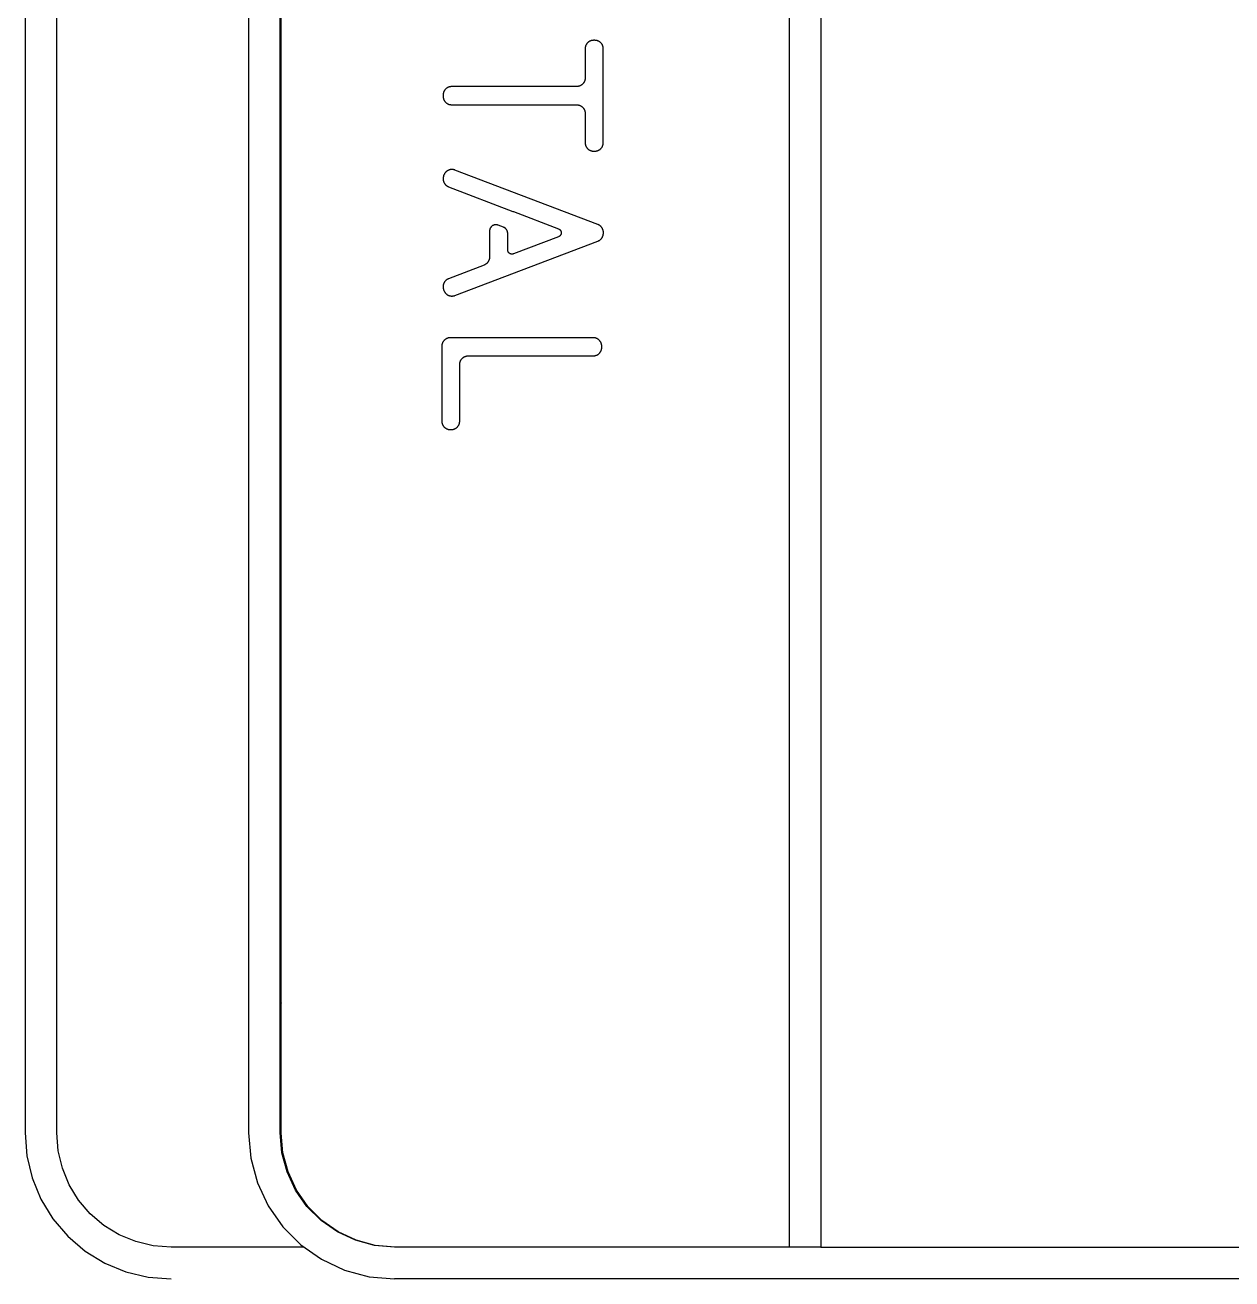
# Model space of a CAD drawing. Header units: millimetres. Extents: x 1422 to 6060, y -58 to 3182.
# Drawn here: x 3593.7 to 3783.8, y 655.3 to 852.8 of the extents above; entities that cross this region are included whole.
import ezdxf

# ---------------------------------------------------------------- set-up
doc = ezdxf.new("R2010")
doc.units = ezdxf.units.MM
doc.header["$MEASUREMENT"] = 0
doc.layers.add('Utwórz2D linie widoczne', color=7, linetype='Continuous', true_color=0x000000)

msp = doc.modelspace()

# ---------------------------------------------------------------- linework, layer by layer
at = {"layer": 'Utwórz2D linie widoczne'}
for p, q in [((3714.06, 1030.34), (3714.06, 660.34)), ((3719.06, 1030.34), (3719.06, 660.34)), ((3628.91, 1012.34), (3628.91, 678.34)), ((3633.91, 678.34), (3633.91, 1012.34)), ((3634.06, 678.34), (3634.06, 1012.34)), ((3593.71, 967.34), (3593.71, 723.34)), ((3598.71, 723.34), (3598.71, 967.34)), ((3681.95, 849.22), (3681.94, 849.18)), ((3681.94, 849.18), (3681.94, 849.13)), ((3681.96, 849.32), (3681.95, 849.27)), ((3681.95, 849.27), (3681.95, 849.22)), ((3681.97, 849.36), (3681.96, 849.32)), ((3681.98, 849.41), (3681.97, 849.36)), ((3681.99, 849.45), (3681.98, 849.41)), ((3682, 849.5), (3681.99, 849.45)), ((3682.02, 849.54), (3682, 849.5)), ((3682.04, 849.59), (3682.02, 849.54)), ((3682.06, 849.63), (3682.04, 849.59)), ((3682.07, 849.67), (3682.06, 849.63)), ((3682.1, 849.71), (3682.07, 849.67)), ((3682.12, 849.75), (3682.1, 849.71)), ((3682.14, 849.79), (3682.12, 849.75)), ((3682.17, 849.83), (3682.14, 849.79)), ((3682.2, 849.87), (3682.17, 849.83)), ((3682.22, 849.91), (3682.2, 849.87)), ((3682.25, 849.95), (3682.22, 849.91)), ((3682.28, 849.98), (3682.25, 849.95)), ((3682.32, 850.02), (3682.28, 849.98)), ((3682.35, 850.05), (3682.32, 850.02)), ((3682.38, 850.08), (3682.35, 850.05)), ((3682.42, 850.11), (3682.38, 850.08)), ((3682.45, 850.14), (3682.42, 850.11)), ((3682.49, 850.17), (3682.45, 850.14)), ((3682.53, 850.2), (3682.49, 850.17)), ((3682.57, 850.22), (3682.53, 850.2)), ((3682.61, 850.25), (3682.57, 850.22)), ((3682.65, 850.27), (3682.61, 850.25)), ((3682.69, 850.29), (3682.65, 850.27)), ((3682.74, 850.31), (3682.69, 850.29)), ((3682.78, 850.33), (3682.74, 850.31)), ((3682.82, 850.34), (3682.78, 850.33)), ((3682.87, 850.36), (3682.82, 850.34)), ((3682.91, 850.37), (3682.87, 850.36)), ((3682.96, 850.39), (3682.91, 850.37)), ((3683, 850.4), (3682.96, 850.39)), ((3683.05, 850.41), (3683, 850.4)), ((3683.09, 850.41), (3683.05, 850.41)), ((3683.14, 850.42), (3683.09, 850.41)), ((3683.19, 850.42), (3683.14, 850.42)), ((3683.23, 850.42), (3683.19, 850.42)), ((3683.28, 850.43), (3683.23, 850.42)), ((3683.46, 850.43), (3683.28, 850.43)), ((3683.51, 850.42), (3683.46, 850.43)), ((3683.55, 850.42), (3683.51, 850.42)), ((3683.6, 850.42), (3683.55, 850.42)), ((3683.65, 850.41), (3683.6, 850.42)), ((3683.69, 850.41), (3683.65, 850.41)), ((3683.74, 850.4), (3683.69, 850.41)), ((3683.78, 850.39), (3683.74, 850.4)), ((3683.83, 850.37), (3683.78, 850.39)), ((3683.87, 850.36), (3683.83, 850.37)), ((3683.92, 850.34), (3683.87, 850.36)), ((3683.96, 850.33), (3683.92, 850.34)), ((3684.01, 850.31), (3683.96, 850.33)), ((3684.05, 850.29), (3684.01, 850.31)), ((3684.09, 850.27), (3684.05, 850.29)), ((3684.13, 850.25), (3684.09, 850.27)), ((3684.17, 850.22), (3684.13, 850.25)), ((3684.21, 850.2), (3684.17, 850.22)), ((3684.25, 850.17), (3684.21, 850.2)), ((3684.29, 850.14), (3684.25, 850.17)), ((3684.32, 850.11), (3684.29, 850.14)), ((3684.36, 850.08), (3684.32, 850.11)), ((3684.39, 850.05), (3684.36, 850.08)), ((3684.43, 850.02), (3684.39, 850.05)), ((3684.46, 849.98), (3684.43, 850.02)), ((3684.49, 849.95), (3684.46, 849.98)), ((3684.52, 849.91), (3684.49, 849.95)), ((3684.55, 849.87), (3684.52, 849.91)), ((3684.57, 849.83), (3684.55, 849.87)), ((3684.6, 849.79), (3684.57, 849.83)), ((3684.62, 849.75), (3684.6, 849.79)), ((3684.65, 849.71), (3684.62, 849.75)), ((3684.67, 849.67), (3684.65, 849.71)), ((3684.69, 849.63), (3684.67, 849.67)), ((3684.7, 849.59), (3684.69, 849.63)), ((3684.72, 849.54), (3684.7, 849.59)), ((3684.74, 849.5), (3684.72, 849.54)), ((3684.75, 849.45), (3684.74, 849.5)), ((3684.76, 849.41), (3684.75, 849.45)), ((3684.77, 849.36), (3684.76, 849.41)), ((3684.78, 849.32), (3684.77, 849.36)), ((3684.79, 849.27), (3684.78, 849.32)), ((3684.79, 849.22), (3684.79, 849.27)), ((3684.8, 849.18), (3684.79, 849.22)), ((3684.8, 849.13), (3684.8, 849.18)), ((3681.94, 849.13), (3681.94, 849.08)), ((3681.94, 849.08), (3681.94, 844.48)), ((3684.8, 849.08), (3684.8, 849.13)), ((3684.8, 834.31), (3684.8, 849.08)), ((3681.14, 843.25), (3681.1, 843.24)), ((3681.19, 843.27), (3681.14, 843.25)), ((3681.23, 843.29), (3681.19, 843.27)), ((3681.27, 843.32), (3681.23, 843.29)), ((3681.31, 843.34), (3681.27, 843.32)), ((3681.35, 843.37), (3681.31, 843.34)), ((3681.39, 843.39), (3681.35, 843.37)), ((3681.42, 843.42), (3681.39, 843.39)), ((3681.46, 843.45), (3681.42, 843.42)), ((3681.49, 843.48), (3681.46, 843.45)), ((3681.53, 843.51), (3681.49, 843.48)), ((3681.56, 843.55), (3681.53, 843.51)), ((3681.59, 843.58), (3681.56, 843.55)), ((3681.62, 843.62), (3681.59, 843.58)), ((3681.65, 843.65), (3681.62, 843.62)), ((3681.68, 843.69), (3681.65, 843.65)), ((3681.71, 843.73), (3681.68, 843.69)), ((3681.74, 843.77), (3681.71, 843.73)), ((3681.76, 843.81), (3681.74, 843.77)), ((3681.78, 843.85), (3681.76, 843.81)), ((3681.8, 843.89), (3681.78, 843.85)), ((3681.82, 843.93), (3681.8, 843.89)), ((3681.84, 843.98), (3681.82, 843.93)), ((3681.86, 844.02), (3681.84, 843.98)), ((3681.87, 844.06), (3681.86, 844.02)), ((3681.89, 844.11), (3681.87, 844.06)), ((3681.9, 844.15), (3681.89, 844.11)), ((3681.91, 844.2), (3681.9, 844.15)), ((3681.92, 844.25), (3681.91, 844.2)), ((3681.93, 844.29), (3681.92, 844.25)), ((3681.94, 844.39), (3681.93, 844.34)), ((3681.93, 844.34), (3681.93, 844.29)), ((3681.94, 844.48), (3681.94, 844.43)), ((3681.94, 844.43), (3681.94, 844.39)), ((3659.57, 841.89), (3659.56, 841.84)), ((3659.56, 841.84), (3659.56, 841.8)), ((3659.56, 841.8), (3659.56, 841.62)), ((3659.56, 841.62), (3659.56, 841.57)), ((3659.56, 841.57), (3659.57, 841.52)), ((3659.58, 841.98), (3659.57, 841.94)), ((3659.57, 841.94), (3659.57, 841.89)), ((3659.57, 841.52), (3659.57, 841.48)), ((3659.57, 841.48), (3659.58, 841.43)), ((3659.59, 842.07), (3659.58, 842.03)), ((3659.58, 842.03), (3659.58, 841.98)), ((3659.58, 841.43), (3659.58, 841.38)), ((3659.58, 841.38), (3659.59, 841.34)), ((3659.6, 842.12), (3659.59, 842.07)), ((3659.59, 841.34), (3659.6, 841.29)), ((3659.61, 842.17), (3659.6, 842.12)), ((3659.6, 841.29), (3659.61, 841.25)), ((3659.63, 842.21), (3659.61, 842.17)), ((3659.64, 842.25), (3659.63, 842.21)), ((3659.66, 842.3), (3659.64, 842.25)), ((3659.68, 842.34), (3659.66, 842.3)), ((3659.7, 842.38), (3659.68, 842.34)), ((3659.72, 842.43), (3659.7, 842.38)), ((3659.74, 842.47), (3659.72, 842.43)), ((3659.77, 842.51), (3659.74, 842.47)), ((3659.79, 842.55), (3659.77, 842.51)), ((3659.82, 842.58), (3659.79, 842.55)), ((3659.85, 842.62), (3659.82, 842.58)), ((3659.88, 842.66), (3659.85, 842.62)), ((3659.91, 842.69), (3659.88, 842.66)), ((3659.94, 842.73), (3659.91, 842.69)), ((3659.97, 842.76), (3659.94, 842.73)), ((3660.01, 842.79), (3659.97, 842.76)), ((3660.04, 842.82), (3660.01, 842.79)), ((3660.08, 842.85), (3660.04, 842.82)), ((3660.12, 842.88), (3660.08, 842.85)), ((3660.15, 842.91), (3660.12, 842.88)), ((3660.19, 842.93), (3660.15, 842.91)), ((3660.23, 842.96), (3660.19, 842.93)), ((3660.27, 842.98), (3660.23, 842.96)), ((3660.32, 843), (3660.27, 842.98)), ((3660.36, 843.02), (3660.32, 843)), ((3660.4, 843.04), (3660.36, 843.02)), ((3660.45, 843.06), (3660.4, 843.04)), ((3660.49, 843.07), (3660.45, 843.06)), ((3660.53, 843.09), (3660.49, 843.07)), ((3660.58, 843.1), (3660.53, 843.09)), ((3660.63, 843.11), (3660.58, 843.1)), ((3660.67, 843.12), (3660.63, 843.11)), ((3660.72, 843.12), (3660.67, 843.12)), ((3660.76, 843.13), (3660.72, 843.12)), ((3660.81, 843.13), (3660.76, 843.13)), ((3660.86, 843.14), (3660.81, 843.13)), ((3660.9, 843.14), (3660.86, 843.14)), ((3680.6, 843.14), (3660.9, 843.14)), ((3680.64, 843.14), (3680.6, 843.14)), ((3680.69, 843.14), (3680.64, 843.14)), ((3680.74, 843.14), (3680.69, 843.14)), ((3680.78, 843.15), (3680.74, 843.14)), ((3680.83, 843.16), (3680.78, 843.15)), ((3680.88, 843.17), (3680.83, 843.16)), ((3680.92, 843.18), (3680.88, 843.17)), ((3680.97, 843.19), (3680.92, 843.18)), ((3681.01, 843.2), (3680.97, 843.19)), ((3681.06, 843.22), (3681.01, 843.2)), ((3681.1, 843.24), (3681.06, 843.22)), ((3659.61, 841.25), (3659.63, 841.2)), ((3659.63, 841.2), (3659.64, 841.16)), ((3659.64, 841.16), (3659.66, 841.11)), ((3659.66, 841.11), (3659.68, 841.07)), ((3659.68, 841.07), (3659.7, 841.03)), ((3659.7, 841.03), (3659.72, 840.99)), ((3659.72, 840.99), (3659.74, 840.95)), ((3659.74, 840.95), (3659.77, 840.91)), ((3659.77, 840.91), (3659.79, 840.87)), ((3659.79, 840.87), (3659.82, 840.83)), ((3659.82, 840.83), (3659.85, 840.79)), ((3659.85, 840.79), (3659.88, 840.75)), ((3659.88, 840.75), (3659.91, 840.72)), ((3659.91, 840.72), (3659.94, 840.68)), ((3659.94, 840.68), (3659.97, 840.65)), ((3659.97, 840.65), (3660.01, 840.62)), ((3660.01, 840.62), (3660.04, 840.59)), ((3660.04, 840.59), (3660.08, 840.56)), ((3660.08, 840.56), (3660.12, 840.53)), ((3660.12, 840.53), (3660.15, 840.5)), ((3660.15, 840.5), (3660.19, 840.48)), ((3660.19, 840.48), (3660.23, 840.45)), ((3660.23, 840.45), (3660.27, 840.43)), ((3660.27, 840.43), (3660.32, 840.41)), ((3660.32, 840.41), (3660.36, 840.39)), ((3660.36, 840.39), (3660.4, 840.37)), ((3660.4, 840.37), (3660.45, 840.36)), ((3660.45, 840.36), (3660.49, 840.34)), ((3660.49, 840.34), (3660.53, 840.33)), ((3660.53, 840.33), (3660.58, 840.31)), ((3660.58, 840.31), (3660.63, 840.3)), ((3660.63, 840.3), (3660.67, 840.29)), ((3660.67, 840.29), (3660.72, 840.29)), ((3660.72, 840.29), (3660.76, 840.28)), ((3660.76, 840.28), (3660.81, 840.28)), ((3660.81, 840.28), (3660.86, 840.27)), ((3660.86, 840.27), (3660.9, 840.27)), ((3660.9, 840.27), (3680.6, 840.27)), ((3680.6, 840.27), (3680.64, 840.27)), ((3680.64, 840.27), (3680.69, 840.27)), ((3680.69, 840.27), (3680.74, 840.27)), ((3680.74, 840.27), (3680.78, 840.26)), ((3680.78, 840.26), (3680.83, 840.25)), ((3680.83, 840.25), (3680.88, 840.24)), ((3680.88, 840.24), (3680.92, 840.23)), ((3680.92, 840.23), (3680.97, 840.22)), ((3680.97, 840.22), (3681.01, 840.21)), ((3681.01, 840.21), (3681.06, 840.19)), ((3681.06, 840.19), (3681.1, 840.18)), ((3681.1, 840.18), (3681.14, 840.16)), ((3681.14, 840.16), (3681.19, 840.14)), ((3681.19, 840.14), (3681.23, 840.12)), ((3681.23, 840.12), (3681.27, 840.09)), ((3681.27, 840.09), (3681.31, 840.07)), ((3681.31, 840.07), (3681.35, 840.04)), ((3681.35, 840.04), (3681.39, 840.02)), ((3681.39, 840.02), (3681.42, 839.99)), ((3681.42, 839.99), (3681.46, 839.96)), ((3681.46, 839.96), (3681.49, 839.93)), ((3681.49, 839.93), (3681.53, 839.9)), ((3681.53, 839.9), (3681.56, 839.86)), ((3681.56, 839.86), (3681.59, 839.83)), ((3681.59, 839.83), (3681.62, 839.79)), ((3681.62, 839.79), (3681.65, 839.76)), ((3681.65, 839.76), (3681.68, 839.72)), ((3681.68, 839.72), (3681.71, 839.68)), ((3681.71, 839.68), (3681.74, 839.64)), ((3681.74, 839.64), (3681.76, 839.6)), ((3681.76, 839.6), (3681.78, 839.56)), ((3681.78, 839.56), (3681.8, 839.52)), ((3681.8, 839.52), (3681.82, 839.48)), ((3681.82, 839.48), (3681.84, 839.43)), ((3681.84, 839.43), (3681.86, 839.39)), ((3681.86, 839.39), (3681.87, 839.35)), ((3681.87, 839.35), (3681.89, 839.3)), ((3681.89, 839.3), (3681.9, 839.26)), ((3681.9, 839.26), (3681.91, 839.21)), ((3681.91, 839.21), (3681.92, 839.16)), ((3681.92, 839.16), (3681.93, 839.12)), ((3681.93, 839.12), (3681.93, 839.07)), ((3681.93, 839.07), (3681.94, 839.03)), ((3681.94, 839.03), (3681.94, 838.98)), ((3681.94, 838.98), (3681.94, 838.93)), ((3681.94, 838.93), (3681.94, 834.31)), ((3681.94, 834.31), (3681.94, 834.27)), ((3681.94, 834.27), (3681.94, 834.22)), ((3681.94, 834.22), (3681.95, 834.17)), ((3681.95, 834.17), (3681.95, 834.13)), ((3681.95, 834.13), (3681.96, 834.08)), ((3681.96, 834.08), (3681.97, 834.03)), ((3681.97, 834.03), (3681.98, 833.99)), ((3681.98, 833.99), (3681.99, 833.94)), ((3681.99, 833.94), (3682, 833.9)), ((3682, 833.9), (3682.02, 833.85)), ((3682.02, 833.85), (3682.04, 833.81)), ((3682.04, 833.81), (3682.06, 833.77)), ((3682.06, 833.77), (3682.07, 833.72)), ((3682.07, 833.72), (3682.1, 833.68)), ((3682.1, 833.68), (3682.12, 833.64)), ((3682.12, 833.64), (3682.14, 833.6)), ((3682.14, 833.6), (3682.17, 833.56)), ((3682.17, 833.56), (3682.2, 833.52)), ((3682.2, 833.52), (3682.22, 833.49)), ((3682.22, 833.49), (3682.25, 833.45)), ((3682.25, 833.45), (3682.28, 833.41)), ((3682.28, 833.41), (3682.32, 833.38)), ((3682.32, 833.38), (3682.35, 833.35)), ((3684.39, 833.35), (3684.43, 833.38)), ((3684.43, 833.38), (3684.46, 833.41)), ((3684.46, 833.41), (3684.49, 833.45)), ((3684.49, 833.45), (3684.52, 833.49)), ((3684.52, 833.49), (3684.55, 833.52)), ((3684.55, 833.52), (3684.57, 833.56)), ((3684.57, 833.56), (3684.6, 833.6)), ((3684.6, 833.6), (3684.62, 833.64)), ((3684.62, 833.64), (3684.65, 833.68)), ((3684.65, 833.68), (3684.67, 833.72)), ((3684.67, 833.72), (3684.69, 833.77)), ((3684.69, 833.77), (3684.7, 833.81)), ((3684.7, 833.81), (3684.72, 833.85)), ((3684.72, 833.85), (3684.74, 833.9)), ((3684.74, 833.9), (3684.75, 833.94)), ((3684.75, 833.94), (3684.76, 833.99)), ((3684.76, 833.99), (3684.77, 834.03)), ((3684.77, 834.03), (3684.78, 834.08)), ((3684.78, 834.08), (3684.79, 834.13)), ((3684.79, 834.17), (3684.8, 834.22)), ((3684.79, 834.13), (3684.79, 834.17)), ((3684.8, 834.27), (3684.8, 834.31)), ((3684.8, 834.22), (3684.8, 834.27)), ((3682.35, 833.35), (3682.38, 833.31)), ((3682.38, 833.31), (3682.42, 833.28)), ((3682.42, 833.28), (3682.45, 833.25)), ((3682.45, 833.25), (3682.49, 833.23)), ((3682.49, 833.23), (3682.53, 833.2)), ((3682.53, 833.2), (3682.57, 833.17)), ((3682.57, 833.17), (3682.61, 833.15)), ((3682.61, 833.15), (3682.65, 833.13)), ((3682.65, 833.13), (3682.69, 833.11)), ((3682.69, 833.11), (3682.74, 833.09)), ((3682.74, 833.09), (3682.78, 833.07)), ((3682.78, 833.07), (3682.82, 833.05)), ((3682.82, 833.05), (3682.87, 833.04)), ((3682.87, 833.04), (3682.91, 833.02)), ((3682.91, 833.02), (3682.96, 833.01)), ((3682.96, 833.01), (3683, 833)), ((3683, 833), (3683.05, 832.99)), ((3683.05, 832.99), (3683.09, 832.98)), ((3683.09, 832.98), (3683.14, 832.98)), ((3683.14, 832.98), (3683.19, 832.97)), ((3683.19, 832.97), (3683.23, 832.97)), ((3683.23, 832.97), (3683.28, 832.97)), ((3683.28, 832.97), (3683.46, 832.97)), ((3683.46, 832.97), (3683.51, 832.97)), ((3683.51, 832.97), (3683.55, 832.97)), ((3683.55, 832.97), (3683.6, 832.98)), ((3683.6, 832.98), (3683.65, 832.98)), ((3683.65, 832.98), (3683.69, 832.99)), ((3683.69, 832.99), (3683.74, 833)), ((3683.74, 833), (3683.78, 833.01)), ((3683.78, 833.01), (3683.83, 833.02)), ((3683.83, 833.02), (3683.87, 833.04)), ((3683.87, 833.04), (3683.92, 833.05)), ((3683.92, 833.05), (3683.96, 833.07)), ((3683.96, 833.07), (3684.01, 833.09)), ((3684.01, 833.09), (3684.05, 833.11)), ((3684.05, 833.11), (3684.09, 833.13)), ((3684.09, 833.13), (3684.13, 833.15)), ((3684.13, 833.15), (3684.17, 833.17)), ((3684.17, 833.17), (3684.21, 833.2)), ((3684.21, 833.2), (3684.25, 833.23)), ((3684.25, 833.23), (3684.29, 833.25)), ((3684.29, 833.25), (3684.32, 833.28)), ((3684.32, 833.28), (3684.36, 833.31)), ((3684.36, 833.31), (3684.39, 833.35)), ((3659.81, 829.44), (3659.78, 829.4)), ((3659.83, 829.48), (3659.81, 829.44)), ((3659.86, 829.52), (3659.83, 829.48)), ((3659.88, 829.55), (3659.86, 829.52)), ((3659.91, 829.59), (3659.88, 829.55)), ((3659.94, 829.63), (3659.91, 829.59)), ((3659.97, 829.66), (3659.94, 829.63)), ((3660.01, 829.69), (3659.97, 829.66)), ((3660.04, 829.72), (3660.01, 829.69)), ((3660.08, 829.76), (3660.04, 829.72)), ((3660.11, 829.79), (3660.08, 829.76)), ((3660.15, 829.81), (3660.11, 829.79)), ((3660.19, 829.84), (3660.15, 829.81)), ((3660.22, 829.87), (3660.19, 829.84)), ((3660.26, 829.89), (3660.22, 829.87)), ((3660.3, 829.91), (3660.26, 829.89)), ((3660.35, 829.94), (3660.3, 829.91)), ((3660.39, 829.96), (3660.35, 829.94)), ((3660.43, 829.98), (3660.39, 829.96)), ((3660.47, 829.99), (3660.43, 829.98)), ((3660.52, 830.01), (3660.47, 829.99)), ((3660.56, 830.02), (3660.52, 830.01)), ((3660.61, 830.04), (3660.56, 830.02)), ((3660.65, 830.05), (3660.61, 830.04)), ((3660.7, 830.06), (3660.65, 830.05)), ((3660.74, 830.06), (3660.7, 830.06)), ((3660.79, 830.07), (3660.74, 830.06)), ((3660.83, 830.08), (3660.79, 830.07)), ((3660.88, 830.08), (3660.83, 830.08)), ((3660.93, 830.08), (3660.88, 830.08)), ((3660.97, 830.08), (3660.93, 830.08)), ((3661.02, 830.08), (3660.97, 830.08)), ((3661.07, 830.08), (3661.02, 830.08)), ((3661.11, 830.07), (3661.07, 830.08)), ((3661.16, 830.06), (3661.11, 830.07)), ((3661.21, 830.06), (3661.16, 830.06)), ((3661.25, 830.05), (3661.21, 830.06)), ((3661.3, 830.04), (3661.25, 830.05)), ((3661.34, 830.02), (3661.3, 830.04)), ((3661.39, 830.01), (3661.34, 830.02)), ((3661.43, 829.99), (3661.39, 830.01)), ((3683.95, 821.42), (3661.43, 829.99)), ((3659.57, 828.75), (3659.56, 828.7)), ((3659.56, 828.7), (3659.56, 828.65)), ((3659.56, 828.65), (3659.56, 828.61)), ((3659.56, 828.61), (3659.56, 828.56)), ((3659.56, 828.56), (3659.56, 828.52)), ((3659.56, 828.52), (3659.57, 828.47)), ((3659.58, 828.84), (3659.57, 828.79)), ((3659.57, 828.79), (3659.57, 828.75)), ((3659.57, 828.47), (3659.57, 828.43)), ((3659.57, 828.43), (3659.58, 828.38)), ((3659.59, 828.88), (3659.58, 828.84)), ((3659.58, 828.38), (3659.59, 828.33)), ((3659.6, 828.93), (3659.59, 828.88)), ((3659.59, 828.33), (3659.6, 828.29)), ((3659.61, 828.97), (3659.6, 828.93)), ((3659.6, 828.29), (3659.61, 828.25)), ((3659.62, 829.02), (3659.61, 828.97)), ((3659.61, 828.25), (3659.62, 828.2)), ((3659.64, 829.06), (3659.62, 829.02)), ((3659.62, 828.2), (3659.64, 828.16)), ((3659.65, 829.1), (3659.64, 829.06)), ((3659.64, 828.16), (3659.66, 828.11)), ((3659.7, 829.23), (3659.65, 829.1)), ((3659.66, 828.11), (3659.67, 828.07)), ((3659.67, 828.07), (3659.69, 828.03)), ((3659.69, 828.03), (3659.71, 827.99)), ((3659.72, 829.27), (3659.7, 829.23)), ((3659.71, 827.99), (3659.74, 827.95)), ((3659.74, 829.32), (3659.72, 829.27)), ((3659.76, 829.36), (3659.74, 829.32)), ((3659.74, 827.95), (3659.76, 827.91)), ((3659.78, 829.4), (3659.76, 829.36)), ((3659.76, 827.91), (3659.78, 827.87)), ((3659.78, 827.87), (3659.81, 827.83)), ((3659.81, 827.83), (3659.84, 827.8)), ((3659.84, 827.8), (3659.87, 827.76)), ((3659.87, 827.76), (3659.9, 827.72)), ((3659.9, 827.72), (3659.93, 827.69)), ((3659.93, 827.69), (3659.96, 827.66)), ((3659.96, 827.66), (3659.99, 827.63)), ((3659.99, 827.63), (3660.03, 827.6)), ((3660.03, 827.6), (3660.06, 827.57)), ((3660.06, 827.57), (3660.1, 827.54)), ((3660.1, 827.54), (3660.14, 827.51)), ((3660.14, 827.51), (3660.17, 827.49)), ((3660.17, 827.49), (3660.21, 827.46)), ((3660.21, 827.46), (3660.25, 827.44)), ((3660.25, 827.44), (3660.29, 827.42)), ((3660.29, 827.42), (3660.33, 827.4)), ((3660.33, 827.4), (3660.38, 827.38)), ((3660.38, 827.38), (3660.42, 827.36)), ((3660.42, 827.36), (3670.57, 823.46)), ((3670.57, 823.46), (3670.59, 823.46)), ((3670.59, 823.46), (3670.61, 823.45)), ((3670.61, 823.45), (3670.63, 823.44)), ((3670.63, 823.44), (3670.65, 823.44)), ((3670.65, 823.44), (3677.74, 820.74)), ((3666.89, 820.51), (3666.88, 820.48)), ((3666.88, 820.48), (3666.88, 820.44)), ((3666.88, 820.44), (3666.88, 820.41)), ((3666.88, 820.41), (3666.88, 820.37)), ((3666.88, 820.37), (3666.88, 816.28)), ((3666.9, 820.58), (3666.89, 820.55)), ((3666.89, 820.55), (3666.89, 820.51)), ((3666.91, 820.61), (3666.9, 820.58)), ((3666.92, 820.68), (3666.91, 820.65)), ((3666.91, 820.65), (3666.91, 820.61)), ((3666.94, 820.71), (3666.92, 820.68)), ((3666.95, 820.75), (3666.94, 820.71)), ((3666.96, 820.78), (3666.95, 820.75)), ((3666.98, 820.81), (3666.96, 820.78)), ((3666.99, 820.84), (3666.98, 820.81)), ((3667.01, 820.87), (3666.99, 820.84)), ((3667.03, 820.9), (3667.01, 820.87)), ((3667.04, 820.93), (3667.03, 820.9)), ((3667.06, 820.96), (3667.04, 820.93)), ((3667.08, 820.99), (3667.06, 820.96)), ((3667.11, 821.01), (3667.08, 820.99)), ((3667.13, 821.04), (3667.11, 821.01)), ((3667.15, 821.06), (3667.13, 821.04)), ((3667.18, 821.09), (3667.15, 821.06)), ((3667.2, 821.11), (3667.18, 821.09)), ((3667.23, 821.14), (3667.2, 821.11)), ((3667.25, 821.16), (3667.23, 821.14)), ((3667.28, 821.18), (3667.25, 821.16)), ((3667.31, 821.2), (3667.28, 821.18)), ((3667.34, 821.22), (3667.31, 821.2)), ((3667.37, 821.24), (3667.34, 821.22)), ((3667.4, 821.25), (3667.37, 821.24)), ((3667.43, 821.27), (3667.4, 821.25)), ((3667.46, 821.28), (3667.43, 821.27)), ((3667.49, 821.3), (3667.46, 821.28)), ((3667.52, 821.31), (3667.49, 821.3)), ((3667.56, 821.32), (3667.52, 821.31)), ((3667.59, 821.33), (3667.56, 821.32)), ((3667.62, 821.34), (3667.59, 821.33)), ((3667.66, 821.35), (3667.62, 821.34)), ((3667.69, 821.36), (3667.66, 821.35)), ((3667.72, 821.36), (3667.69, 821.36)), ((3667.76, 821.37), (3667.72, 821.36)), ((3667.79, 821.37), (3667.76, 821.37)), ((3667.83, 821.37), (3667.79, 821.37)), ((3667.86, 821.37), (3667.83, 821.37)), ((3667.9, 821.37), (3667.86, 821.37)), ((3667.93, 821.37), (3667.9, 821.37)), ((3667.97, 821.37), (3667.93, 821.37)), ((3668, 821.37), (3667.97, 821.37)), ((3668.03, 821.36), (3668, 821.37)), ((3668.07, 821.36), (3668.03, 821.36)), ((3668.1, 821.35), (3668.07, 821.36)), ((3668.14, 821.34), (3668.1, 821.35)), ((3668.17, 821.33), (3668.14, 821.34)), ((3668.2, 821.32), (3668.17, 821.33)), ((3668.23, 821.31), (3668.2, 821.32)), ((3669.1, 820.98), (3668.23, 821.31)), ((3669.13, 820.96), (3669.1, 820.98)), ((3669.16, 820.95), (3669.13, 820.96)), ((3669.19, 820.93), (3669.16, 820.95)), ((3669.22, 820.92), (3669.19, 820.93)), ((3669.25, 820.9), (3669.22, 820.92)), ((3669.28, 820.88), (3669.25, 820.9)), ((3669.31, 820.86), (3669.28, 820.88)), ((3669.34, 820.84), (3669.31, 820.86)), ((3669.37, 820.82), (3669.34, 820.84)), ((3669.39, 820.8), (3669.37, 820.82)), ((3669.42, 820.78), (3669.39, 820.8)), ((3669.44, 820.75), (3669.42, 820.78)), ((3669.47, 820.73), (3669.44, 820.75)), ((3669.49, 820.7), (3669.47, 820.73)), ((3669.51, 820.68), (3669.49, 820.7)), ((3669.53, 820.65), (3669.51, 820.68)), ((3669.55, 820.62), (3669.53, 820.65)), ((3669.57, 820.59), (3669.55, 820.62)), ((3669.59, 820.57), (3669.57, 820.59)), ((3669.61, 820.54), (3669.59, 820.57)), ((3669.63, 820.51), (3669.61, 820.54)), ((3669.64, 820.48), (3669.63, 820.51)), ((3669.66, 820.44), (3669.64, 820.48)), ((3669.67, 820.41), (3669.66, 820.44)), ((3669.68, 820.38), (3669.67, 820.41)), ((3669.69, 820.35), (3669.68, 820.38)), ((3669.7, 820.31), (3669.69, 820.35)), ((3669.71, 820.28), (3669.7, 820.31)), ((3669.72, 820.25), (3669.71, 820.28)), ((3669.72, 820.21), (3669.72, 820.25)), ((3669.73, 820.18), (3669.72, 820.21)), ((3669.73, 820.15), (3669.73, 820.18)), ((3669.74, 820.11), (3669.73, 820.15)), ((3669.74, 820.08), (3669.74, 820.11)), ((3669.74, 820.04), (3669.74, 820.08)), ((3669.74, 817.42), (3669.74, 820.04)), ((3677.74, 820.74), (3677.76, 820.73)), ((3677.76, 820.73), (3677.78, 820.72)), ((3677.78, 820.72), (3677.8, 820.71)), ((3677.8, 820.71), (3677.82, 820.7)), ((3677.82, 820.7), (3677.84, 820.69)), ((3677.84, 820.69), (3677.86, 820.67)), ((3677.86, 820.67), (3677.88, 820.66)), ((3677.88, 819.56), (3677.86, 819.54)), ((3677.88, 820.66), (3677.9, 820.65)), ((3677.9, 819.57), (3677.88, 819.56)), ((3677.9, 820.65), (3677.92, 820.63)), ((3677.92, 819.58), (3677.9, 819.57)), ((3677.92, 820.63), (3677.93, 820.62)), ((3677.93, 819.6), (3677.92, 819.58)), ((3677.93, 820.62), (3677.95, 820.6)), ((3677.95, 819.61), (3677.93, 819.6)), ((3677.95, 820.6), (3677.97, 820.59)), ((3677.97, 819.63), (3677.95, 819.61)), ((3677.97, 820.59), (3677.98, 820.57)), ((3677.98, 819.65), (3677.97, 819.63)), ((3677.98, 820.57), (3678, 820.55)), ((3678, 819.66), (3677.98, 819.65)), ((3678, 820.55), (3678.02, 820.54)), ((3678.01, 819.68), (3678, 819.66)), ((3678.03, 819.7), (3678.01, 819.68)), ((3678.02, 820.54), (3678.03, 820.52)), ((3678.03, 820.52), (3678.04, 820.5)), ((3678.04, 819.72), (3678.03, 819.7)), ((3678.04, 820.5), (3678.06, 820.48)), ((3678.06, 819.74), (3678.04, 819.72)), ((3678.06, 820.48), (3678.07, 820.46)), ((3678.07, 819.76), (3678.06, 819.74)), ((3678.07, 820.46), (3678.08, 820.44)), ((3678.08, 819.78), (3678.07, 819.76)), ((3678.08, 820.44), (3678.09, 820.42)), ((3678.09, 819.8), (3678.08, 819.78)), ((3678.09, 820.42), (3678.1, 820.4)), ((3678.1, 819.82), (3678.09, 819.8)), ((3678.1, 820.4), (3678.11, 820.38)), ((3678.11, 819.84), (3678.1, 819.82)), ((3678.11, 820.38), (3678.12, 820.36)), ((3678.12, 819.86), (3678.11, 819.84)), ((3678.12, 820.36), (3678.13, 820.34)), ((3678.13, 819.88), (3678.12, 819.86)), ((3678.13, 820.34), (3678.14, 820.31)), ((3678.14, 819.9), (3678.13, 819.88)), ((3678.14, 820.31), (3678.14, 820.29)), ((3678.14, 820.29), (3678.15, 820.27)), ((3678.15, 819.95), (3678.14, 819.93)), ((3678.14, 819.93), (3678.14, 819.9)), ((3678.15, 820.27), (3678.15, 820.25)), ((3678.15, 820.25), (3678.16, 820.22)), ((3678.16, 819.99), (3678.15, 819.97)), ((3678.15, 819.97), (3678.15, 819.95)), ((3678.16, 820.22), (3678.16, 820.2)), ((3678.16, 820.2), (3678.16, 820.18)), ((3678.16, 820.18), (3678.17, 820.15)), ((3678.17, 820.06), (3678.16, 820.04)), ((3678.16, 820.04), (3678.16, 820.02)), ((3678.16, 820.02), (3678.16, 819.99)), ((3678.17, 820.15), (3678.17, 820.13)), ((3678.17, 820.13), (3678.17, 820.11)), ((3678.17, 820.11), (3678.17, 820.09)), ((3678.17, 820.09), (3678.17, 820.06)), ((3683.99, 821.4), (3683.95, 821.42)), ((3684.03, 821.38), (3683.99, 821.4)), ((3684.08, 821.36), (3684.03, 821.38)), ((3684.12, 821.34), (3684.08, 821.36)), ((3684.16, 821.32), (3684.12, 821.34)), ((3684.2, 821.29), (3684.16, 821.32)), ((3684.23, 821.27), (3684.2, 821.29)), ((3684.27, 821.24), (3684.23, 821.27)), ((3684.31, 821.21), (3684.27, 821.24)), ((3684.34, 821.18), (3684.31, 821.21)), ((3684.38, 821.15), (3684.34, 821.18)), ((3684.41, 821.12), (3684.38, 821.15)), ((3684.44, 821.09), (3684.41, 821.12)), ((3684.48, 821.05), (3684.44, 821.09)), ((3684.51, 821.02), (3684.48, 821.05)), ((3684.53, 820.98), (3684.51, 821.02)), ((3684.56, 820.94), (3684.53, 820.98)), ((3684.59, 820.91), (3684.56, 820.94)), ((3684.61, 820.87), (3684.59, 820.91)), ((3684.64, 820.83), (3684.61, 820.87)), ((3684.66, 820.79), (3684.64, 820.83)), ((3684.68, 820.74), (3684.66, 820.79)), ((3684.7, 820.7), (3684.68, 820.74)), ((3684.72, 820.66), (3684.7, 820.7)), ((3684.7, 819.51), (3684.72, 819.55)), ((3684.73, 820.62), (3684.72, 820.66)), ((3684.72, 819.55), (3684.73, 819.6)), ((3684.75, 820.57), (3684.73, 820.62)), ((3684.73, 819.6), (3684.75, 819.64)), ((3684.76, 820.53), (3684.75, 820.57)), ((3684.75, 819.64), (3684.76, 819.69)), ((3684.77, 820.48), (3684.76, 820.53)), ((3684.76, 819.69), (3684.77, 819.73)), ((3684.78, 820.44), (3684.77, 820.48)), ((3684.77, 819.73), (3684.78, 819.78)), ((3684.79, 820.39), (3684.78, 820.44)), ((3684.78, 819.78), (3684.79, 819.82)), ((3684.8, 820.35), (3684.79, 820.39)), ((3684.79, 819.82), (3684.8, 819.87)), ((3684.81, 820.3), (3684.8, 820.35)), ((3684.8, 819.87), (3684.81, 819.91)), ((3684.81, 820.26), (3684.81, 820.3)), ((3684.81, 820.21), (3684.81, 820.26)), ((3684.81, 820.16), (3684.81, 820.21)), ((3684.81, 820.05), (3684.81, 820.16)), ((3684.81, 820), (3684.81, 820.05)), ((3684.81, 819.96), (3684.81, 820)), ((3684.81, 819.91), (3684.81, 819.96)), ((3661.43, 810.23), (3683.95, 818.8)), ((3677.74, 819.48), (3670.65, 816.79)), ((3677.76, 819.49), (3677.74, 819.48)), ((3677.78, 819.5), (3677.76, 819.49)), ((3677.8, 819.51), (3677.78, 819.5)), ((3677.82, 819.52), (3677.8, 819.51)), ((3677.84, 819.53), (3677.82, 819.52)), ((3677.86, 819.54), (3677.84, 819.53)), ((3683.95, 818.8), (3683.99, 818.81)), ((3683.99, 818.81), (3684.03, 818.83)), ((3684.03, 818.83), (3684.07, 818.85)), ((3684.07, 818.85), (3684.12, 818.87)), ((3684.12, 818.87), (3684.16, 818.9)), ((3684.16, 818.9), (3684.2, 818.92)), ((3684.2, 818.92), (3684.23, 818.95)), ((3684.23, 818.95), (3684.27, 818.97)), ((3684.27, 818.97), (3684.31, 819)), ((3684.31, 819), (3684.34, 819.03)), ((3684.34, 819.03), (3684.38, 819.06)), ((3684.38, 819.06), (3684.41, 819.09)), ((3684.41, 819.09), (3684.44, 819.13)), ((3684.44, 819.13), (3684.48, 819.16)), ((3684.48, 819.16), (3684.51, 819.2)), ((3684.51, 819.2), (3684.53, 819.23)), ((3684.53, 819.23), (3684.56, 819.27)), ((3684.56, 819.27), (3684.59, 819.31)), ((3684.59, 819.31), (3684.61, 819.35)), ((3684.61, 819.35), (3684.64, 819.39)), ((3684.64, 819.39), (3684.66, 819.43)), ((3684.66, 819.43), (3684.68, 819.47)), ((3684.68, 819.47), (3684.7, 819.51)), ((3666.7, 815.62), (3666.68, 815.58)), ((3666.72, 815.66), (3666.7, 815.62)), ((3666.74, 815.7), (3666.72, 815.66)), ((3666.76, 815.74), (3666.74, 815.7)), ((3666.78, 815.78), (3666.76, 815.74)), ((3666.8, 815.83), (3666.78, 815.78)), ((3666.81, 815.87), (3666.8, 815.83)), ((3666.83, 815.92), (3666.81, 815.87)), ((3666.84, 815.96), (3666.83, 815.92)), ((3666.85, 816), (3666.84, 815.96)), ((3666.86, 816.05), (3666.85, 816)), ((3666.87, 816.14), (3666.86, 816.1)), ((3666.86, 816.1), (3666.86, 816.05)), ((3666.88, 816.23), (3666.87, 816.19)), ((3666.87, 816.19), (3666.87, 816.14)), ((3666.88, 816.28), (3666.88, 816.23)), ((3669.74, 817.39), (3669.74, 817.42)), ((3669.74, 817.37), (3669.74, 817.39)), ((3669.74, 817.35), (3669.74, 817.37)), ((3669.75, 817.32), (3669.74, 817.35)), ((3669.75, 817.3), (3669.75, 817.32)), ((3669.75, 817.28), (3669.75, 817.3)), ((3669.76, 817.26), (3669.75, 817.28)), ((3669.77, 817.23), (3669.76, 817.26)), ((3669.77, 817.21), (3669.77, 817.23)), ((3669.78, 817.19), (3669.77, 817.21)), ((3669.79, 817.17), (3669.78, 817.19)), ((3669.8, 817.15), (3669.79, 817.17)), ((3669.81, 817.12), (3669.8, 817.15)), ((3669.82, 817.1), (3669.81, 817.12)), ((3669.83, 817.08), (3669.82, 817.1)), ((3669.84, 817.06), (3669.83, 817.08)), ((3669.85, 817.04), (3669.84, 817.06)), ((3669.87, 817.03), (3669.85, 817.04)), ((3669.88, 817.01), (3669.87, 817.03)), ((3669.89, 816.99), (3669.88, 817.01)), ((3669.91, 816.97), (3669.89, 816.99)), ((3669.92, 816.95), (3669.91, 816.97)), ((3669.94, 816.94), (3669.92, 816.95)), ((3669.96, 816.92), (3669.94, 816.94)), ((3669.97, 816.91), (3669.96, 816.92)), ((3669.99, 816.89), (3669.97, 816.91)), ((3670.01, 816.88), (3669.99, 816.89)), ((3670.03, 816.86), (3670.01, 816.88)), ((3670.05, 816.85), (3670.03, 816.86)), ((3670.07, 816.84), (3670.05, 816.85)), ((3670.09, 816.83), (3670.07, 816.84)), ((3670.11, 816.82), (3670.09, 816.83)), ((3670.13, 816.81), (3670.11, 816.82)), ((3670.15, 816.8), (3670.13, 816.81)), ((3670.17, 816.79), (3670.15, 816.8)), ((3670.19, 816.78), (3670.17, 816.79)), ((3670.22, 816.77), (3670.19, 816.78)), ((3670.24, 816.77), (3670.22, 816.77)), ((3670.26, 816.76), (3670.24, 816.77)), ((3670.28, 816.76), (3670.26, 816.76)), ((3670.31, 816.75), (3670.28, 816.76)), ((3670.33, 816.75), (3670.31, 816.75)), ((3670.35, 816.75), (3670.33, 816.75)), ((3670.38, 816.75), (3670.35, 816.75)), ((3670.4, 816.74), (3670.38, 816.75)), ((3670.42, 816.74), (3670.4, 816.74)), ((3670.45, 816.75), (3670.42, 816.74)), ((3670.47, 816.75), (3670.45, 816.75)), ((3670.49, 816.75), (3670.47, 816.75)), ((3670.52, 816.75), (3670.49, 816.75)), ((3670.54, 816.76), (3670.52, 816.75)), ((3670.56, 816.76), (3670.54, 816.76)), ((3670.58, 816.77), (3670.56, 816.76)), ((3670.61, 816.77), (3670.58, 816.77)), ((3670.63, 816.78), (3670.61, 816.77)), ((3670.65, 816.79), (3670.63, 816.78)), ((3666.02, 815.03), (3660.42, 812.87)), ((3666.06, 815.04), (3666.02, 815.03)), ((3666.1, 815.06), (3666.06, 815.04)), ((3666.14, 815.08), (3666.1, 815.06)), ((3666.18, 815.11), (3666.14, 815.08)), ((3666.22, 815.13), (3666.18, 815.11)), ((3666.26, 815.15), (3666.22, 815.13)), ((3666.3, 815.18), (3666.26, 815.15)), ((3666.34, 815.21), (3666.3, 815.18)), ((3666.38, 815.23), (3666.34, 815.21)), ((3666.41, 815.26), (3666.38, 815.23)), ((3666.44, 815.29), (3666.41, 815.26)), ((3666.48, 815.33), (3666.44, 815.29)), ((3666.51, 815.36), (3666.48, 815.33)), ((3666.54, 815.39), (3666.51, 815.36)), ((3666.57, 815.43), (3666.54, 815.39)), ((3666.6, 815.46), (3666.57, 815.43)), ((3666.63, 815.5), (3666.6, 815.46)), ((3666.65, 815.54), (3666.63, 815.5)), ((3666.68, 815.58), (3666.65, 815.54)), ((3659.57, 811.76), (3659.56, 811.71)), ((3659.56, 811.71), (3659.56, 811.67)), ((3659.56, 811.67), (3659.56, 811.62)), ((3659.58, 811.85), (3659.57, 811.8)), ((3659.57, 811.8), (3659.57, 811.76)), ((3659.59, 811.89), (3659.58, 811.85)), ((3659.6, 811.94), (3659.59, 811.89)), ((3659.61, 811.98), (3659.6, 811.94)), ((3659.62, 812.03), (3659.61, 811.98)), ((3659.64, 812.07), (3659.62, 812.03)), ((3659.66, 812.11), (3659.64, 812.07)), ((3659.67, 812.16), (3659.66, 812.11)), ((3659.69, 812.2), (3659.67, 812.16)), ((3659.71, 812.24), (3659.69, 812.2)), ((3659.74, 812.28), (3659.71, 812.24)), ((3659.76, 812.32), (3659.74, 812.28)), ((3659.78, 812.36), (3659.76, 812.32)), ((3659.81, 812.4), (3659.78, 812.36)), ((3659.84, 812.43), (3659.81, 812.4)), ((3659.87, 812.47), (3659.84, 812.43)), ((3659.9, 812.5), (3659.87, 812.47)), ((3659.93, 812.54), (3659.9, 812.5)), ((3659.96, 812.57), (3659.93, 812.54)), ((3659.99, 812.6), (3659.96, 812.57)), ((3660.03, 812.63), (3659.99, 812.6)), ((3660.06, 812.66), (3660.03, 812.63)), ((3660.1, 812.69), (3660.06, 812.66)), ((3660.14, 812.72), (3660.1, 812.69)), ((3660.17, 812.74), (3660.14, 812.72)), ((3660.21, 812.77), (3660.17, 812.74)), ((3660.25, 812.79), (3660.21, 812.77)), ((3660.29, 812.81), (3660.25, 812.79)), ((3660.33, 812.83), (3660.29, 812.81)), ((3660.38, 812.85), (3660.33, 812.83)), ((3660.42, 812.87), (3660.38, 812.85)), ((3659.56, 811.62), (3659.56, 811.57)), ((3659.56, 811.57), (3659.56, 811.53)), ((3659.56, 811.53), (3659.57, 811.48)), ((3659.57, 811.48), (3659.57, 811.44)), ((3659.57, 811.44), (3659.58, 811.39)), ((3659.58, 811.39), (3659.59, 811.34)), ((3659.59, 811.34), (3659.6, 811.3)), ((3659.6, 811.3), (3659.61, 811.26)), ((3659.61, 811.26), (3659.62, 811.21)), ((3659.62, 811.21), (3659.64, 811.17)), ((3659.64, 811.17), (3659.65, 811.12)), ((3659.65, 811.12), (3659.7, 811)), ((3659.7, 811), (3659.72, 810.96)), ((3659.72, 810.96), (3659.74, 810.91)), ((3659.74, 810.91), (3659.76, 810.87)), ((3659.76, 810.87), (3659.78, 810.83)), ((3659.78, 810.83), (3659.81, 810.79)), ((3659.81, 810.79), (3659.83, 810.75)), ((3659.83, 810.75), (3659.86, 810.71)), ((3659.86, 810.71), (3659.88, 810.68)), ((3659.88, 810.68), (3659.91, 810.64)), ((3659.91, 810.64), (3659.94, 810.6)), ((3659.94, 810.6), (3659.97, 810.57)), ((3659.97, 810.57), (3660.01, 810.54)), ((3660.01, 810.54), (3660.04, 810.5)), ((3660.04, 810.5), (3660.08, 810.47)), ((3660.08, 810.47), (3660.11, 810.44)), ((3660.11, 810.44), (3660.15, 810.41)), ((3660.15, 810.41), (3660.19, 810.39)), ((3660.19, 810.39), (3660.22, 810.36)), ((3660.22, 810.36), (3660.26, 810.34)), ((3660.26, 810.34), (3660.3, 810.31)), ((3660.3, 810.31), (3660.35, 810.29)), ((3660.35, 810.29), (3660.39, 810.27)), ((3660.39, 810.27), (3660.43, 810.25)), ((3660.43, 810.25), (3660.47, 810.24)), ((3660.47, 810.24), (3660.52, 810.22)), ((3660.52, 810.22), (3660.56, 810.2)), ((3660.56, 810.2), (3660.61, 810.19)), ((3660.61, 810.19), (3660.65, 810.18)), ((3660.65, 810.18), (3660.7, 810.17)), ((3660.7, 810.17), (3660.74, 810.16)), ((3660.74, 810.16), (3660.79, 810.16)), ((3660.79, 810.16), (3660.83, 810.15)), ((3660.83, 810.15), (3660.88, 810.15)), ((3660.88, 810.15), (3660.93, 810.15)), ((3660.93, 810.15), (3660.97, 810.15)), ((3660.97, 810.15), (3661.02, 810.15)), ((3661.02, 810.15), (3661.07, 810.15)), ((3661.07, 810.15), (3661.11, 810.16)), ((3661.11, 810.16), (3661.16, 810.16)), ((3661.16, 810.16), (3661.21, 810.17)), ((3661.21, 810.17), (3661.25, 810.18)), ((3661.25, 810.18), (3661.3, 810.19)), ((3661.3, 810.19), (3661.34, 810.2)), ((3661.34, 810.2), (3661.38, 810.22)), ((3661.38, 810.22), (3661.43, 810.23)), ((3659.36, 802.28), (3659.35, 802.23)), ((3659.35, 802.23), (3659.35, 790.45)), ((3659.37, 802.42), (3659.36, 802.38)), ((3659.36, 802.38), (3659.36, 802.33)), ((3659.36, 802.33), (3659.36, 802.28)), ((3659.38, 802.51), (3659.37, 802.47)), ((3659.37, 802.47), (3659.37, 802.42)), ((3659.39, 802.56), (3659.38, 802.51)), ((3659.41, 802.6), (3659.39, 802.56)), ((3659.42, 802.65), (3659.41, 802.6)), ((3659.44, 802.69), (3659.42, 802.65)), ((3659.45, 802.74), (3659.44, 802.69)), ((3659.47, 802.78), (3659.45, 802.74)), ((3659.49, 802.82), (3659.47, 802.78)), ((3659.51, 802.86), (3659.49, 802.82)), ((3659.53, 802.91), (3659.51, 802.86)), ((3659.56, 802.95), (3659.53, 802.91)), ((3659.58, 802.99), (3659.56, 802.95)), ((3659.61, 803.02), (3659.58, 802.99)), ((3659.64, 803.06), (3659.61, 803.02)), ((3659.67, 803.1), (3659.64, 803.06)), ((3659.7, 803.13), (3659.67, 803.1)), ((3659.73, 803.17), (3659.7, 803.13)), ((3659.76, 803.2), (3659.73, 803.17)), ((3659.8, 803.23), (3659.76, 803.2)), ((3659.83, 803.26), (3659.8, 803.23)), ((3659.87, 803.29), (3659.83, 803.26)), ((3659.91, 803.32), (3659.87, 803.29)), ((3659.95, 803.35), (3659.91, 803.32)), ((3659.99, 803.37), (3659.95, 803.35)), ((3660.03, 803.4), (3659.99, 803.37)), ((3660.07, 803.42), (3660.03, 803.4)), ((3660.11, 803.44), (3660.07, 803.42)), ((3660.15, 803.46), (3660.11, 803.44)), ((3660.19, 803.48), (3660.15, 803.46)), ((3660.24, 803.5), (3660.19, 803.48)), ((3660.28, 803.51), (3660.24, 803.5)), ((3660.33, 803.52), (3660.28, 803.51)), ((3660.37, 803.54), (3660.33, 803.52)), ((3660.42, 803.55), (3660.37, 803.54)), ((3660.46, 803.56), (3660.42, 803.55)), ((3660.51, 803.56), (3660.46, 803.56)), ((3660.56, 803.57), (3660.51, 803.56)), ((3660.6, 803.57), (3660.56, 803.57)), ((3660.65, 803.58), (3660.6, 803.57)), ((3660.7, 803.58), (3660.65, 803.58)), ((3683.22, 803.58), (3660.7, 803.58)), ((3683.27, 803.58), (3683.22, 803.58)), ((3683.32, 803.57), (3683.27, 803.58)), ((3683.36, 803.57), (3683.32, 803.57)), ((3683.41, 803.56), (3683.36, 803.57)), ((3683.46, 803.56), (3683.41, 803.56)), ((3683.5, 803.55), (3683.46, 803.56)), ((3683.55, 803.54), (3683.5, 803.55)), ((3683.59, 803.52), (3683.55, 803.54)), ((3683.64, 803.51), (3683.59, 803.52)), ((3683.68, 803.5), (3683.64, 803.51)), ((3683.72, 803.48), (3683.68, 803.5)), ((3683.77, 803.46), (3683.72, 803.48)), ((3683.81, 803.44), (3683.77, 803.46)), ((3683.85, 803.42), (3683.81, 803.44)), ((3683.89, 803.4), (3683.85, 803.42)), ((3683.93, 803.37), (3683.89, 803.4)), ((3683.97, 803.35), (3683.93, 803.37)), ((3684.01, 803.32), (3683.97, 803.35)), ((3684.05, 803.29), (3684.01, 803.32)), ((3684.08, 803.26), (3684.05, 803.29)), ((3684.12, 803.23), (3684.08, 803.26)), ((3684.15, 803.2), (3684.12, 803.23)), ((3684.19, 803.17), (3684.15, 803.2)), ((3684.22, 803.13), (3684.19, 803.17)), ((3684.25, 803.1), (3684.22, 803.13)), ((3684.28, 803.06), (3684.25, 803.1)), ((3684.31, 803.02), (3684.28, 803.06)), ((3684.33, 802.99), (3684.31, 803.02)), ((3684.36, 802.95), (3684.33, 802.99)), ((3684.38, 802.91), (3684.36, 802.95)), ((3684.41, 802.86), (3684.38, 802.91)), ((3684.43, 802.82), (3684.41, 802.86)), ((3684.45, 802.78), (3684.43, 802.82)), ((3684.47, 802.74), (3684.45, 802.78)), ((3684.48, 802.69), (3684.47, 802.74)), ((3684.5, 802.65), (3684.48, 802.69)), ((3684.51, 802.6), (3684.5, 802.65)), ((3684.52, 802.56), (3684.51, 802.6)), ((3684.54, 802.51), (3684.52, 802.56)), ((3684.52, 801.75), (3684.54, 801.79)), ((3684.54, 802.47), (3684.54, 802.51)), ((3684.55, 802.42), (3684.54, 802.47)), ((3684.54, 801.84), (3684.55, 801.88)), ((3684.54, 801.79), (3684.54, 801.84)), ((3684.56, 802.38), (3684.55, 802.42)), ((3684.55, 801.88), (3684.56, 801.93)), ((3684.56, 802.33), (3684.56, 802.38)), ((3684.56, 802.28), (3684.56, 802.33)), ((3684.56, 802.23), (3684.56, 802.28)), ((3684.56, 802.07), (3684.56, 802.23)), ((3684.56, 802.02), (3684.56, 802.07)), ((3684.56, 801.98), (3684.56, 802.02)), ((3684.56, 801.93), (3684.56, 801.98)), ((3662.24, 799.76), (3662.25, 799.8)), ((3662.25, 799.8), (3662.27, 799.85)), ((3662.27, 799.85), (3662.29, 799.89)), ((3662.29, 799.89), (3662.3, 799.93)), ((3662.3, 799.93), (3662.32, 799.97)), ((3662.32, 799.97), (3662.34, 800.02)), ((3662.34, 800.02), (3662.37, 800.06)), ((3662.37, 800.06), (3662.39, 800.1)), ((3662.39, 800.1), (3662.42, 800.14)), ((3662.42, 800.14), (3662.44, 800.18)), ((3662.44, 800.18), (3662.47, 800.21)), ((3662.47, 800.21), (3662.5, 800.25)), ((3662.5, 800.25), (3662.53, 800.28)), ((3662.53, 800.28), (3662.56, 800.32)), ((3662.56, 800.32), (3662.6, 800.35)), ((3662.6, 800.35), (3662.63, 800.38)), ((3662.63, 800.38), (3662.67, 800.41)), ((3662.67, 800.41), (3662.7, 800.44)), ((3662.7, 800.44), (3662.74, 800.47)), ((3662.74, 800.47), (3662.78, 800.5)), ((3662.78, 800.5), (3662.82, 800.52)), ((3662.82, 800.52), (3662.86, 800.55)), ((3662.86, 800.55), (3662.9, 800.57)), ((3662.9, 800.57), (3662.94, 800.59)), ((3662.94, 800.59), (3662.98, 800.61)), ((3662.98, 800.61), (3663.03, 800.63)), ((3663.03, 800.63), (3663.07, 800.65)), ((3663.07, 800.65), (3663.12, 800.66)), ((3663.12, 800.66), (3663.16, 800.68)), ((3663.16, 800.68), (3663.21, 800.69)), ((3663.21, 800.69), (3663.25, 800.7)), ((3663.25, 800.7), (3663.3, 800.71)), ((3663.3, 800.71), (3663.34, 800.72)), ((3663.34, 800.72), (3663.39, 800.72)), ((3663.39, 800.72), (3663.44, 800.73)), ((3663.44, 800.73), (3663.48, 800.73)), ((3663.48, 800.73), (3663.53, 800.73)), ((3663.53, 800.73), (3683.22, 800.73)), ((3683.22, 800.73), (3683.27, 800.73)), ((3683.27, 800.73), (3683.32, 800.73)), ((3683.32, 800.73), (3683.36, 800.74)), ((3683.36, 800.74), (3683.41, 800.74)), ((3683.41, 800.74), (3683.46, 800.75)), ((3683.46, 800.75), (3683.5, 800.76)), ((3683.5, 800.76), (3683.55, 800.77)), ((3683.55, 800.77), (3683.59, 800.78)), ((3683.59, 800.78), (3683.64, 800.79)), ((3683.64, 800.79), (3683.68, 800.81)), ((3683.68, 800.81), (3683.72, 800.83)), ((3683.72, 800.83), (3683.77, 800.84)), ((3683.77, 800.84), (3683.81, 800.86)), ((3683.81, 800.86), (3683.85, 800.89)), ((3683.85, 800.89), (3683.89, 800.91)), ((3683.89, 800.91), (3683.93, 800.93)), ((3683.93, 800.93), (3683.97, 800.96)), ((3683.97, 800.96), (3684.01, 800.98)), ((3684.01, 800.98), (3684.05, 801.01)), ((3684.05, 801.01), (3684.08, 801.04)), ((3684.08, 801.04), (3684.12, 801.07)), ((3684.12, 801.07), (3684.15, 801.11)), ((3684.15, 801.11), (3684.19, 801.14)), ((3684.19, 801.14), (3684.22, 801.17)), ((3684.22, 801.17), (3684.25, 801.21)), ((3684.25, 801.21), (3684.28, 801.24)), ((3684.28, 801.24), (3684.31, 801.28)), ((3684.31, 801.28), (3684.33, 801.32)), ((3684.33, 801.32), (3684.36, 801.36)), ((3684.36, 801.36), (3684.38, 801.4)), ((3684.38, 801.4), (3684.41, 801.44)), ((3684.41, 801.44), (3684.43, 801.48)), ((3684.43, 801.48), (3684.45, 801.52)), ((3684.45, 801.52), (3684.47, 801.57)), ((3684.47, 801.57), (3684.48, 801.61)), ((3684.48, 801.61), (3684.5, 801.66)), ((3684.5, 801.66), (3684.51, 801.7)), ((3684.51, 801.7), (3684.52, 801.75)), ((3662.19, 799.53), (3662.2, 799.57)), ((3662.19, 799.48), (3662.19, 799.53)), ((3662.19, 799.43), (3662.19, 799.48)), ((3662.19, 799.39), (3662.19, 799.43)), ((3662.19, 790.45), (3662.19, 799.39)), ((3662.2, 799.57), (3662.21, 799.62)), ((3662.21, 799.62), (3662.22, 799.67)), ((3662.22, 799.67), (3662.23, 799.71)), ((3662.23, 799.71), (3662.24, 799.76)), ((3659.35, 790.45), (3659.36, 790.41)), ((3659.36, 790.41), (3659.36, 790.36)), ((3659.36, 790.36), (3659.36, 790.31)), ((3659.36, 790.31), (3659.37, 790.27)), ((3659.37, 790.27), (3659.37, 790.22)), ((3659.37, 790.22), (3659.38, 790.17)), ((3659.38, 790.17), (3659.39, 790.13)), ((3659.39, 790.13), (3659.41, 790.08)), ((3659.41, 790.08), (3659.42, 790.04)), ((3659.42, 790.04), (3659.44, 789.99)), ((3659.44, 789.99), (3659.45, 789.95)), ((3659.45, 789.95), (3659.47, 789.91)), ((3662.07, 789.91), (3662.09, 789.95)), ((3662.09, 789.95), (3662.11, 789.99)), ((3662.11, 789.99), (3662.12, 790.04)), ((3662.12, 790.04), (3662.14, 790.08)), ((3662.14, 790.08), (3662.15, 790.13)), ((3662.15, 790.13), (3662.16, 790.17)), ((3662.16, 790.17), (3662.17, 790.22)), ((3662.17, 790.27), (3662.18, 790.31)), ((3662.17, 790.22), (3662.17, 790.27)), ((3662.18, 790.36), (3662.19, 790.41)), ((3662.18, 790.31), (3662.18, 790.36)), ((3662.19, 790.41), (3662.19, 790.45)), ((3659.47, 789.91), (3659.49, 789.87)), ((3659.49, 789.87), (3659.51, 789.82)), ((3659.51, 789.82), (3659.53, 789.78)), ((3659.53, 789.78), (3659.56, 789.74)), ((3659.56, 789.74), (3659.58, 789.7)), ((3659.58, 789.7), (3659.61, 789.66)), ((3659.61, 789.66), (3659.64, 789.63)), ((3659.64, 789.63), (3659.67, 789.59)), ((3659.67, 789.59), (3659.7, 789.56)), ((3659.7, 789.56), (3659.73, 789.52)), ((3659.73, 789.52), (3659.76, 789.49)), ((3659.76, 789.49), (3659.8, 789.46)), ((3659.8, 789.46), (3659.83, 789.43)), ((3659.83, 789.43), (3659.87, 789.4)), ((3659.87, 789.4), (3659.91, 789.37)), ((3659.91, 789.37), (3659.95, 789.34)), ((3659.95, 789.34), (3659.99, 789.32)), ((3659.99, 789.32), (3660.03, 789.29)), ((3660.03, 789.29), (3660.07, 789.27)), ((3660.07, 789.27), (3660.11, 789.25)), ((3660.11, 789.25), (3660.15, 789.23)), ((3660.15, 789.23), (3660.19, 789.21)), ((3660.19, 789.21), (3660.24, 789.19)), ((3660.24, 789.19), (3660.28, 789.18)), ((3660.28, 789.18), (3660.33, 789.16)), ((3660.33, 789.16), (3660.37, 789.15)), ((3660.37, 789.15), (3660.42, 789.14)), ((3660.42, 789.14), (3660.46, 789.13)), ((3660.46, 789.13), (3660.51, 789.12)), ((3660.51, 789.12), (3660.56, 789.12)), ((3660.56, 789.12), (3660.6, 789.11)), ((3660.6, 789.11), (3660.65, 789.11)), ((3660.65, 789.11), (3660.7, 789.11)), ((3660.7, 789.11), (3660.85, 789.11)), ((3660.85, 789.11), (3660.89, 789.11)), ((3660.89, 789.11), (3660.94, 789.11)), ((3660.94, 789.11), (3660.99, 789.12)), ((3660.99, 789.12), (3661.03, 789.12)), ((3661.03, 789.12), (3661.08, 789.13)), ((3661.08, 789.13), (3661.12, 789.14)), ((3661.12, 789.14), (3661.17, 789.15)), ((3661.17, 789.15), (3661.22, 789.16)), ((3661.22, 789.16), (3661.26, 789.18)), ((3661.26, 789.18), (3661.3, 789.19)), ((3661.3, 789.19), (3661.35, 789.21)), ((3661.35, 789.21), (3661.39, 789.23)), ((3661.39, 789.23), (3661.43, 789.25)), ((3661.43, 789.25), (3661.48, 789.27)), ((3661.48, 789.27), (3661.52, 789.29)), ((3661.52, 789.29), (3661.56, 789.32)), ((3661.56, 789.32), (3661.6, 789.34)), ((3661.6, 789.34), (3661.63, 789.37)), ((3661.63, 789.37), (3661.67, 789.4)), ((3661.67, 789.4), (3661.71, 789.43)), ((3661.71, 789.43), (3661.74, 789.46)), ((3661.74, 789.46), (3661.78, 789.49)), ((3661.78, 789.49), (3661.81, 789.52)), ((3661.81, 789.52), (3661.84, 789.56)), ((3661.84, 789.56), (3661.87, 789.59)), ((3661.87, 789.59), (3661.9, 789.63)), ((3661.9, 789.63), (3661.93, 789.66)), ((3661.93, 789.66), (3661.96, 789.7)), ((3661.96, 789.7), (3661.98, 789.74)), ((3661.98, 789.74), (3662.01, 789.78)), ((3662.01, 789.78), (3662.03, 789.82)), ((3662.03, 789.82), (3662.05, 789.87)), ((3662.05, 789.87), (3662.07, 789.91)), ((3593.71, 723.34), (3593.71, 678.34)), ((3598.71, 678.34), (3598.71, 723.34)), ((3633.91, 702.27), (3634.06, 702.27)), ((3633.91, 699.34), (3633.94, 699.2)), ((3633.94, 699.2), (3633.97, 699.06)), ((3633.97, 699.06), (3634.01, 698.92)), ((3634.01, 698.92), (3634.06, 698.79)), ((3633.91, 690.34), (3634.06, 690.34)), ((3593.71, 678.34), (3593.99, 674.75)), ((3598.93, 675.53), (3598.71, 678.34)), ((3628.91, 678.34), (3629.26, 674.35)), ((3634.18, 675.22), (3633.91, 678.34)), ((3634.33, 675.22), (3634.06, 678.34)), ((3599.59, 672.78), (3598.93, 675.53)), ((3593.99, 674.75), (3594.83, 671.24)), ((3629.26, 674.35), (3630.3, 670.48)), ((3635, 672.19), (3634.18, 675.22)), ((3635.14, 672.19), (3634.33, 675.22)), ((3600.67, 670.17), (3599.59, 672.78)), ((3636.32, 669.34), (3635, 672.19)), ((3636.46, 669.34), (3635.14, 672.19)), ((3594.83, 671.24), (3596.21, 667.9)), ((3602.14, 667.76), (3600.67, 670.17)), ((3630.3, 670.48), (3631.99, 666.84)), ((3596.21, 667.9), (3598.1, 664.82)), ((3603.98, 665.62), (3602.14, 667.76)), ((3638.12, 666.77), (3636.32, 669.34)), ((3638.25, 666.77), (3636.46, 669.34)), ((3606.13, 663.78), (3603.98, 665.62)), ((3631.99, 666.84), (3634.29, 663.56)), ((3640.34, 664.55), (3638.12, 666.77)), ((3640.46, 664.55), (3638.25, 666.77)), ((3598.1, 664.82), (3600.44, 662.08)), ((3608.54, 662.31), (3606.13, 663.78)), ((3634.29, 663.56), (3637.13, 660.72)), ((3642.91, 662.76), (3640.34, 664.55)), ((3643.02, 662.76), (3640.46, 664.55)), ((3600.44, 662.08), (3603.19, 659.74)), ((3611.14, 661.22), (3608.54, 662.31)), ((3645.75, 661.43), (3642.91, 662.76)), ((3645.86, 661.43), (3643.02, 662.76)), ((3603.19, 659.74), (3606.27, 657.85)), ((3613.89, 660.56), (3611.14, 661.22)), ((3616.71, 660.34), (3613.89, 660.56)), ((3633.71, 660.34), (3616.71, 660.34)), ((3637.67, 660.34), (3633.71, 660.34)), ((3637.13, 660.72), (3640.41, 658.43)), ((3648.78, 660.62), (3645.75, 661.43)), ((3648.88, 660.62), (3645.86, 661.43)), ((3651.91, 660.34), (3648.78, 660.62)), ((3651.99, 660.34), (3648.88, 660.62)), ((3651.99, 660.34), (3651.91, 660.34)), ((3714.06, 660.34), (3651.99, 660.34)), ((3719.06, 660.34), (3714.06, 660.34)), ((3719.06, 660.34), (3799.06, 660.34)), ((3606.27, 657.85), (3609.6, 656.47)), ((3640.41, 658.43), (3644.04, 656.73)), ((3609.6, 656.47), (3613.11, 655.63)), ((3644.04, 656.73), (3647.92, 655.69)), ((3647.92, 655.69), (3651.91, 655.34)), ((3613.11, 655.63), (3616.71, 655.34)), ((3950.91, 655.34), (3651.91, 655.34))]:
    msp.add_line(p, q, dxfattribs=at)

doc.saveas('drawing.dxf')
